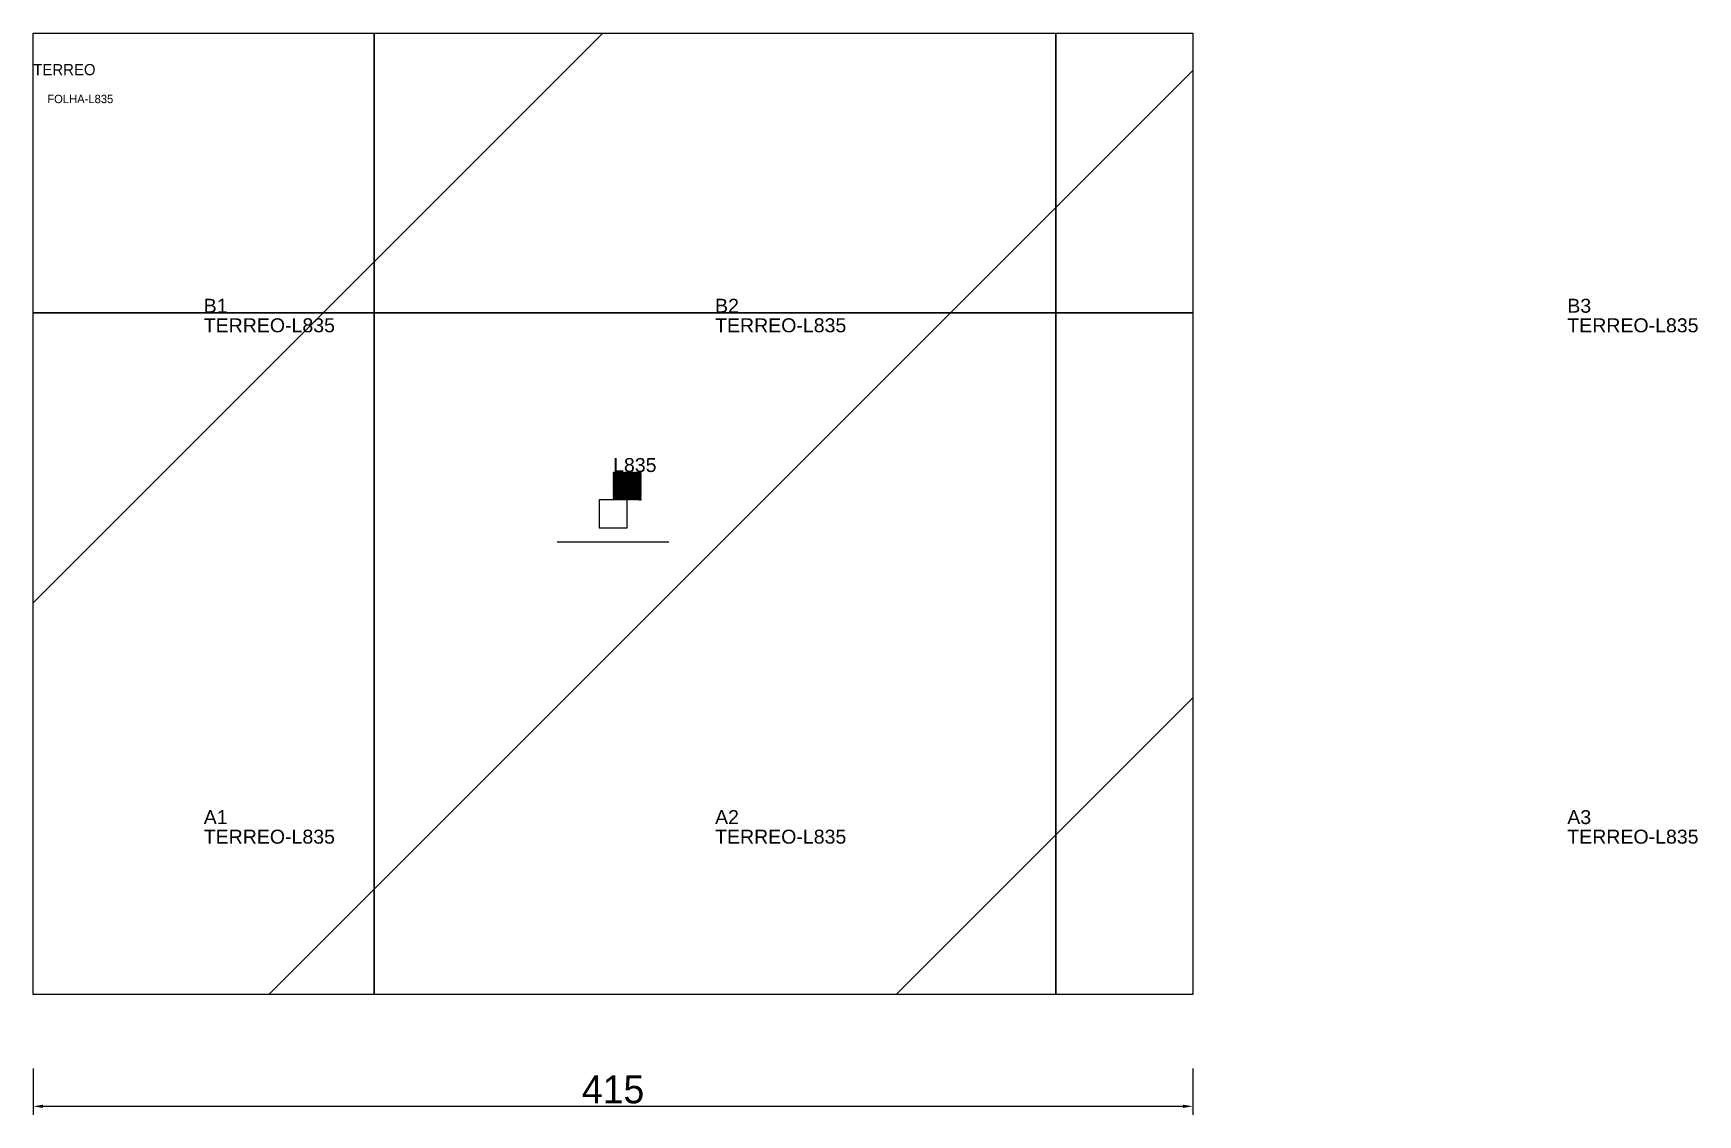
# Model space of a CAD drawing. Header units: metres. Extents: x 222 to 818, y -186 to 202.
import ezdxf

# ---------------------------------------------------------------- set-up
doc = ezdxf.new("R2010")
doc.units = ezdxf.units.M
for name, color, linetype in [('3', 3, 'CONTINUOUS'), ('AUX00', 7, 'CONTINUOUS'), ('COTA', 241, 'CONTINUOUS'), ('FOLHA', 255, 'CONTINUOUS'), ('Hachura', 251, 'CONTINUOUS'), ('NOMENCLATURA', 7, 'CONTINUOUS'), ('Nível', 160, 'CONTINUOUS'), ('Painéis', 200, 'CONTINUOUS'), ('Pilares', 5, 'CONTINUOUS'), ('REAPROVEITAMENTO', 251, 'CONTINUOUS'), ('SARR_2.2x7', 40, 'CONTINUOUS')]:
    doc.layers.add(name, color=color, linetype=linetype)
doc.styles.add('ARIAL', font='Arial.ttf')
doc.styles.add('STR_STANDARD', font='arial.ttf')
doc.dimstyles.new('EZ DXF', dxfattribs={"dimtxt": 10, "dimasz": 3.5, "dimexe": 3, "dimexo": 1.5, "dimgap": 1, "dimtad": 1, "dimdec": 1, "dimdsep": 46, "dimcen": 2.5, "dimazin": 3, "dimtfac": 1, "dimtmove": 0, "dimatfit": 3})

msp = doc.modelspace()

# ---------------------------------------------------------------- hatches: boundary and pattern name
at = {"layer": 'Hachura'}
h = msp.add_hatch(dxfattribs=at)
h.set_pattern_fill('ANSI31', scale=50)
h.paths.add_polyline_path([(222.2, 201.5), (637.2, 201.5), (637.2, -142.5), (222.2, -142.5)])
h = msp.add_hatch(dxfattribs=at)
h.set_pattern_fill('ANSI31', scale=50)
h.paths.add_polyline_path([(222.2, 201.5), (637.2, 201.5), (637.2, -142.5), (222.2, -142.5)])
at = {"layer": 'Reaproveitamento'}
h = msp.add_hatch(dxfattribs=at)
h.set_pattern_fill('SOLID')
h.paths.add_polyline_path([(429.7, 34.5), (439.7, 34.5), (439.7, 44.5), (429.7, 44.5)])
h = msp.add_hatch(dxfattribs=at)
h.set_pattern_fill('SOLID')
h.paths.add_polyline_path([(429.7, 34.5), (439.7, 34.5), (439.7, 44.5), (429.7, 44.5)])

# ---------------------------------------------------------------- linework, layer by layer
at = {"layer": '3'}
for points in [[(344.2, -142.5), (344.2, 201.5)], [(344.2, -142.5), (344.2, 201.5)], [(588.2, -142.5), (588.2, 201.5)], [(588.2, -142.5), (588.2, 201.5)], [(222.2, 101.5), (637.2, 101.5)], [(222.2, 101.5), (637.2, 101.5)]]:
    msp.add_lwpolyline(points, close=True, dxfattribs=at)
at = {"layer": 'Painéis', "color": 200}
for p, q in [((222.2, 201.5), (637.2, 201.5)), ((222.2, -142.5), (222.2, 201.5)), ((222.2, 201.5), (637.2, 201.5)), ((222.2, -142.5), (222.2, 201.5)), ((637.2, 201.5), (637.2, -142.5)), ((637.2, 201.5), (637.2, -142.5)), ((637.2, -142.5), (222.2, -142.5)), ((637.2, -142.5), (222.2, -142.5))]:
    msp.add_line(p, q, dxfattribs=at)
at = {"layer": 'Pilares'}
msp.add_lwpolyline([(424.7, 24.5), (434.7, 24.5), (434.7, 34.5), (424.7, 34.5)], close=True, dxfattribs=at)
msp.add_lwpolyline([(424.7, 24.5), (434.7, 24.5), (434.7, 34.5), (424.7, 34.5)], close=True, dxfattribs=at)
at = {"layer": 'SARR_2.2x7'}
msp.add_line((409.7, 19.5), (449.7, 19.5), dxfattribs=at)
msp.add_line((409.7, 19.5), (449.7, 19.5), dxfattribs=at)

# ---------------------------------------------------------------- texts
at = {"layer": '3', "style": 'STR_STANDARD'}
for s, p in [('B1', (283.2, 101.5)), ('B1', (283.2, 101.5)), ('B2', (466.2, 101.5)), ('B2', (466.2, 101.5)), ('B3', (771.2, 101.5)), ('B3', (771.2, 101.5)), ('A1', (283.2, -81.5)), ('A1', (283.2, -81.5)), ('A2', (466.2, -81.5)), ('A2', (466.2, -81.5)), ('A3', (771.2, -81.5)), ('A3', (771.2, -81.5))]:
    msp.add_text(s, height=5, dxfattribs=at).set_placement(p)
at = {"layer": 'AUX00', "style": 'STR_STANDARD'}
for p in [(283.2, 94.5), (283.2, 94.5), (466.2, 94.5), (466.2, 94.5), (771.2, 94.5), (771.2, 94.5), (283.2, -88.5), (283.2, -88.5), (466.2, -88.5), (466.2, -88.5), (771.2, -88.5), (771.2, -88.5)]:
    msp.add_text('TERREO-L835', height=5, dxfattribs=at).set_placement(p)
at = {"layer": 'FOLHA'}
msp.add_text('FOLHA-L835', height=3, dxfattribs=at).set_placement((227.2, 176.5))
msp.add_text('FOLHA-L835', height=3, dxfattribs=at).set_placement((227.2, 176.5))
at = {"layer": 'NOMENCLATURA', "insert": (429.7, 49.5), "char_height": 5, "attachment_point": 1, "style": 'ARIAL'}
msp.add_mtext('L835', dxfattribs=at)
msp.add_mtext('L835', dxfattribs=at)
at = {"layer": 'Nível'}
msp.add_text('TERREO', height=4, dxfattribs=at).set_placement((222.2, 186.5))
msp.add_text('TERREO', height=4, dxfattribs=at).set_placement((222.2, 186.5))

# ---------------------------------------------------------------- dimensions: what is measured, and where the dimension line sits
at = {"layer": 'COTA'}
msp.add_linear_dim(base=(222.2, -182.5), p1=(222.2, -167.5), p2=(637.2, -167.5), dimstyle='EZ DXF', dxfattribs=at).render()
msp.add_linear_dim(base=(222.2, -182.5), p1=(222.2, -167.5), p2=(637.2, -167.5), dimstyle='EZ DXF', dxfattribs=at).render()

doc.saveas('drawing.dxf')
